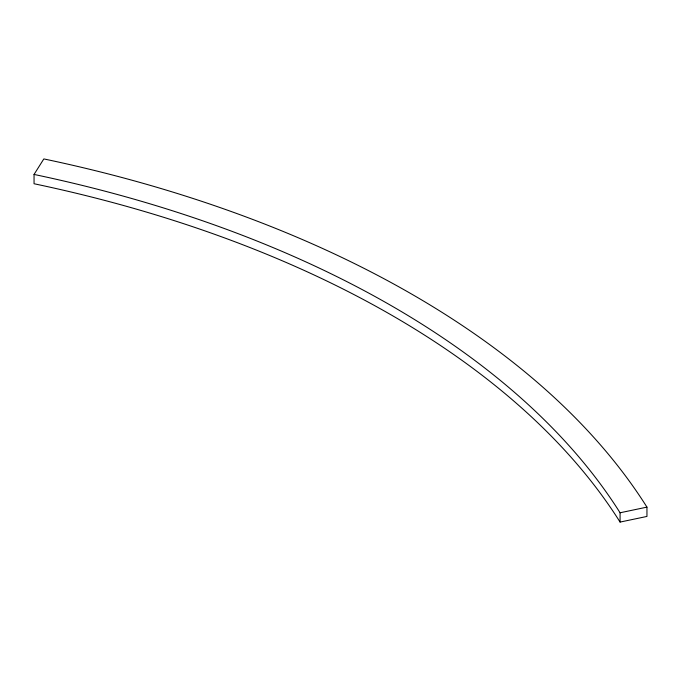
<?xml version="1.0" encoding="UTF-8"?>
<svg xmlns="http://www.w3.org/2000/svg" width="681" height="681" viewBox="0 0 681 681"><rect width="100%" height="100%" fill="white"/><g stroke="black" fill="none" stroke-linecap="round" stroke-linejoin="round"><path stroke-width="1.02" d="M34.05 174.438L43.831 158.92A1009.114 582.604 0 0 1 646.95 507.124L646.95 516.436L620.076 522.08A980.512 566.09 0 0 0 34.05 183.742L34.05 174.438A980.512 566.09 0 0 1 620.076 512.776L646.95 507.124M620.076 512.776L620.076 522.08"/></g></svg>
